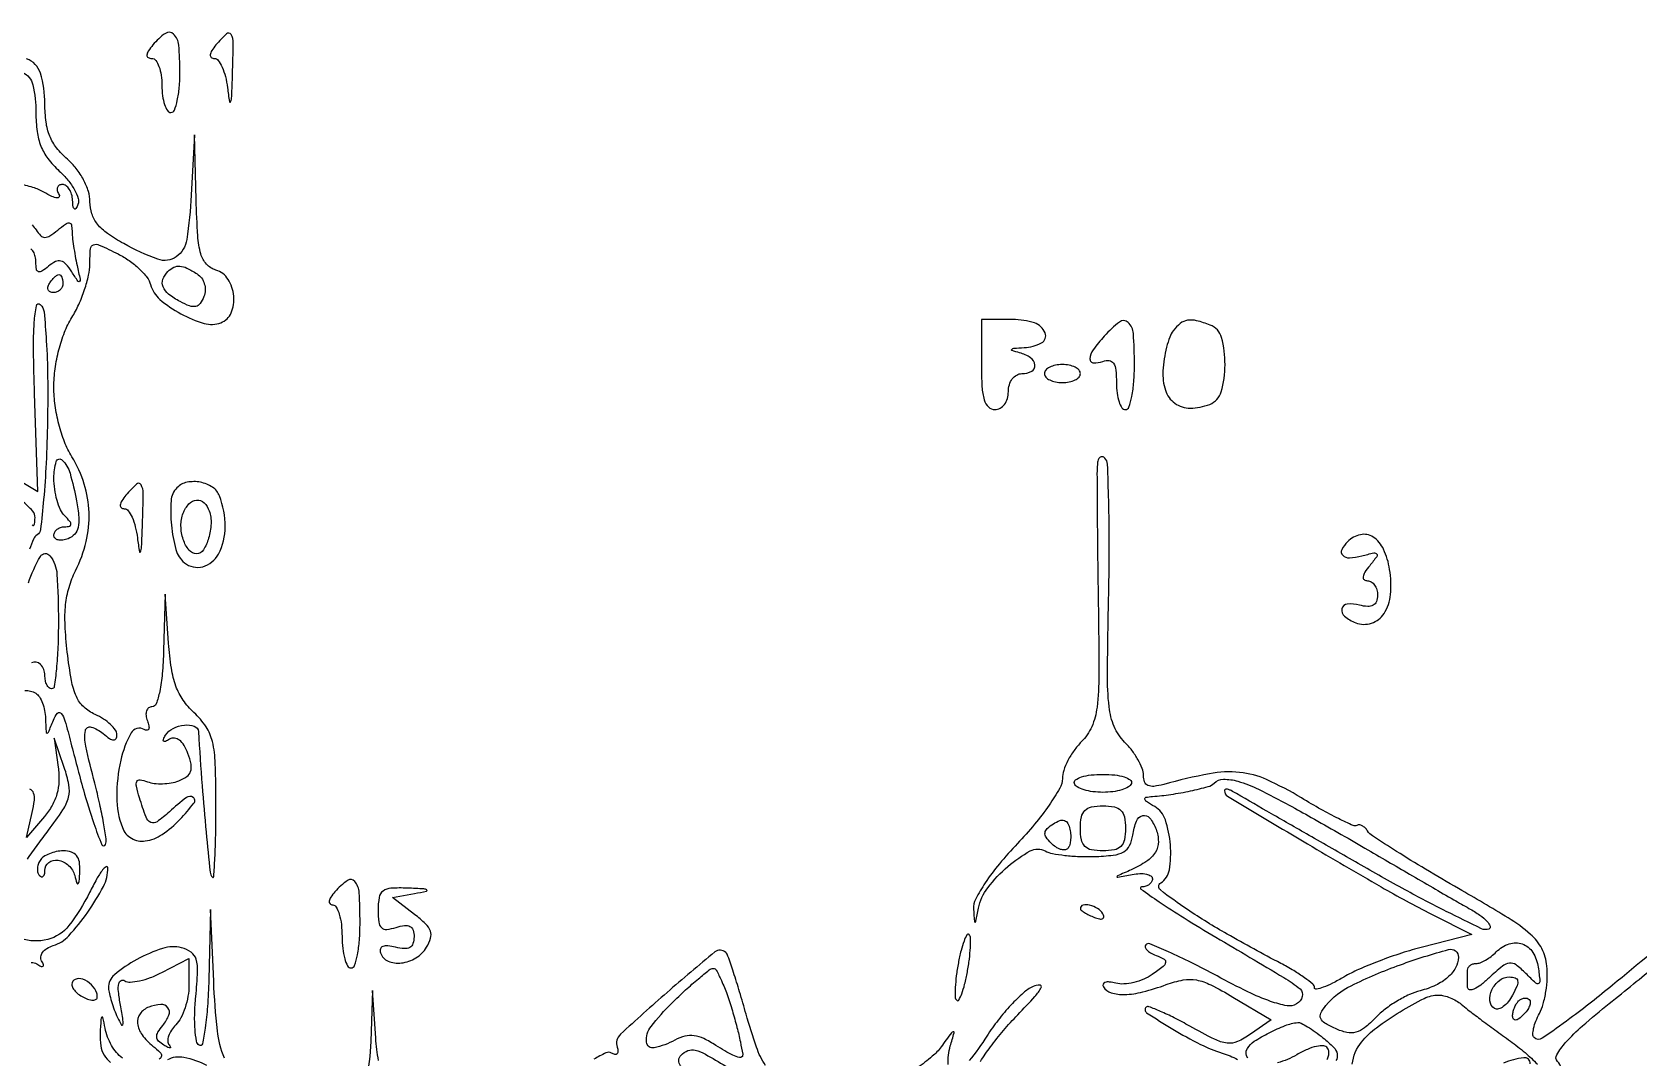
# Model space of a CAD drawing. Extents: x 21 to 741, y 101 to 447.
# Drawn here: x 311.6 to 490, y 288 to 401.9 of the extents above; entities that cross this region are included whole.
import ezdxf

# ---------------------------------------------------------------- set-up
doc = ezdxf.new("R2010")
doc.units = 0

msp = doc.modelspace()

# ---------------------------------------------------------------- linework, layer by layer
for points in [[(325, 400.5, 0.024942), (324.48229, 399.808783, 0.128583), (324.325424, 399.361364, 0.300026), (324.467821, 399.101643, 0.122183), (324.877555, 399, -0.237042), (325.307871, 398.783849, -0.070564), (325.670282, 398.11875, -0.053973), (325.918088, 397.148997, -0.0356), (326, 396, 0.031626), (326.072766, 394.850749, 0.048861), (326.29375, 393.88125, 0.06271), (326.615738, 393.209557, 0.254951), (327, 393, 0.31052), (327.388512, 393.267028, 0.036969), (327.70625, 394.321875, 0.033738), (327.927717, 395.775243, 0.020945), (328, 397.5, 0.021992), (327.868611, 400.485709, 0.176149), (327.2957, 401.713218, 0.367839), (326.378126, 401.787189, 0.063475)], [(332, 400.5, 0.03059), (331.534814, 399.864077, 0.112259), (331.366337, 399.397938, 0.259327), (331.479424, 399.11825, 0.171422), (331.814197, 399, -0.23758), (332.249396, 398.78084, -0.053787), (332.680652, 398.045313, -0.044577), (333.044873, 396.994788, -0.030303), (333.276604, 395.75, 0.007658), (333.49197, 394.208172, 0.771397), (333.628407, 394.194126, 0.079275), (333.744871, 394.765572, 0.002289), (333.839963, 397.25, 0.005474), (333.918986, 400.725869, 0.132501), (333.679496, 401.657241, 0.484282), (333.169345, 401.73625, 0.032446)], [(315, 374, -0.105053), (314.918938, 373.618444, -0.099167), (314.688914, 373.29375, -0.09642), (314.345238, 373.076123, -0.093332), (313.940983, 373, -0.108972), (313.586039, 373.078288, -0.182303), (313.3746, 373.29375, -0.161196), (313.343488, 373.6179, -0.082592), (313.5, 374, -0.029505), (313.768994, 374.382774, -0.035638), (314.066025, 374.70625, -0.038439), (314.34829, 374.934461, -0.151918), (314.559017, 375, -0.210953), (314.727648, 374.92554, -0.081139), (314.870461, 374.70625, -0.061769), (314.967655, 374.382849, -0.042167)], [(329.895717, 375.085612, -0.095376), (330.390617, 374.62025, -0.083232), (330.706541, 373.982425, -0.081209), (330.802046, 373.261733, -0.084222), (330.660554, 372.557801, -0.063364), (330.245823, 371.785783, -0.187298), (329.751388, 371.461162, -0.143684), (329.073486, 371.511933, -0.032818), (328.014837, 371.99206, -0.043665), (326.743868, 372.822347, -0.131078), (326.126444, 373.644415, -0.187459), (326.115711, 374.47671, -0.107328), (326.666667, 375.333333, -0.079055), (327.321333, 375.808274, -0.137456), (327.974911, 375.938472, -0.096066), (328.764092, 375.721665, -0.02621)], [(417, 365, 0.014068), (417.069243, 362.539511, 0.058865), (417.325, 361.083333, 0.122766), (417.79299, 360.295059, 0.200296), (418.5, 360, 0.130775), (419.075754, 360.153209, 0.10214), (419.5625, 360.583333, 0.08892), (419.888136, 361.230589, 0.072314), (420, 362, -0.072314), (420.111864, 362.769411, -0.08892), (420.4375, 363.416667, -0.10214), (420.924246, 363.846791, -0.130775), (421.5, 364, 0.12015), (422.591063, 364.266022, 0.309409), (422.955727, 364.945832, 0.219845), (422.468999, 365.756754, 0.085659), (421.25, 366.310674, -0.01159), (420.4117, 366.550633, -0.541772), (420.37122, 366.693656, -0.197309), (420.607705, 366.812001, -0.005718), (421.75, 366.883999, 0.108896), (423.674163, 367.413311, 0.384104), (424.079629, 368.517384, 0.223636), (422.885491, 369.628197, 0.077462), (420.5, 370), (417, 370)], [(430.654988, 368.171259, 0.028026), (429.422251, 366.645368, 0.14306), (429.06313, 365.627879, 0.416115), (429.454155, 365.194035, 0.104131), (430.5, 365.361626, -0.118031), (431.203458, 365.45462, -0.230808), (431.672153, 365.162588, -0.116597), (431.931524, 364.399799, -0.023909), (432, 362.968615, 0.031968), (432.072784, 361.831408, 0.049312), (432.29375, 360.872031, 0.063429), (432.615826, 360.208009, 0.253346), (433, 360, 0.322437), (433.389817, 360.280551, 0.031449), (433.70625, 361.46875, 0.03053), (433.927795, 363.083446, 0.01883), (434, 365, 0.016871), (433.88333, 368.456662, 0.188325), (433.307504, 369.680532, 0.369307), (432.34237, 369.72999, 0.044753)], [(438.299435, 368.75, 0.075203), (437.922447, 368.055704, 0.024229), (437.576634, 366.933274, 0.023547), (437.30784, 365.629579, 0.02434), (437.166495, 364.320719, 0.091857), (437.436516, 362.15954, 0.161268), (438.483265, 360.715664, 0.159587), (440.194259, 360.17281, 0.089521), (442.359123, 360.584314, 0.236798), (443.635083, 361.983526, 0.067005), (444.060394, 364.990314, 0.067137), (443.675448, 367.996357, 0.240204), (442.418213, 369.393011, 0.028328), (440.903642, 369.877779, 0.102353), (439.897377, 369.927256, 0.131763), (439.096756, 369.572708, 0.06116)], [(424, 364, 0.191087), (424.151477, 363.618118, 0.088204), (424.5875, 363.29375, 0.068025), (425.234582, 363.073693, 0.048028), (426, 363, 0.048028), (426.765418, 363.073693, 0.068025), (427.4125, 363.29375, 0.088204), (427.848523, 363.618118, 0.191087), (428, 364, 0.191087), (427.848523, 364.381882, 0.088204), (427.4125, 364.70625, 0.068025), (426.765418, 364.926307, 0.048028), (426, 365, 0.048028), (425.234582, 364.926307, 0.068025), (424.5875, 364.70625, 0.088204), (424.151477, 364.381882, 0.191087)], [(316.507278, 349.889642, -0.020713), (316.765595, 348.058845, -0.078652), (316.698567, 346.909111, -0.13273), (316.312172, 346.165336, -0.11585), (315.585094, 345.671027, -0.05262), (314.977977, 345.508698, -0.095202), (314.465621, 345.525976, -0.143979), (314.129725, 345.713658, -0.196281), (314, 346.031385, -0.123107), (314.092356, 346.400802, -0.100771), (314.3525, 346.715469, -0.090944), (314.741615, 346.92689, -0.079246), (315.2, 347, 0.051663), (315.742599, 347.056215, 0.354955), (315.9, 347.25, 0.180052), (315.777696, 347.578624, 0.018208), (315.2, 348.2, -0.091346), (314.738692, 348.869666, -0.035697), (314.3525, 349.92875, -0.033851), (314.088531, 351.163442, -0.035752), (314, 352.4, -0.071092), (314.262324, 354.235633, -0.570213), (314.924045, 354.404913, -0.126915), (315.793358, 352.929039, -0.024563)], [(322, 350.5, 0.03059), (321.534814, 349.864077, 0.112259), (321.366337, 349.397938, 0.259327), (321.479424, 349.11825, 0.171422), (321.814197, 349, -0.23758), (322.249396, 348.78084, -0.053787), (322.680652, 348.045313, -0.044577), (323.044873, 346.994788, -0.030303), (323.276604, 345.75, 0.007658), (323.49197, 344.208172, 0.771397), (323.628407, 344.194126, 0.079275), (323.744871, 344.765572, 0.002289), (323.839963, 347.25, 0.005474), (323.918986, 350.725869, 0.132501), (323.679496, 351.657241, 0.484282), (323.169345, 351.73625, 0.032446)], [(327.666667, 351.333333, 0.181155), (327.007671, 349.884884, 0.04208), (327.049996, 347.164572, 0.04269), (327.556369, 344.458678, 0.153117), (328.5, 343, 0.245481), (330.539255, 342.562615, 0.20723), (332.27625, 343.963917, 0.121671), (333.025876, 347.012207, 0.091602), (332.393011, 350.418213, 0.156393), (331.616551, 351.384939, 0.098464), (330.264024, 351.937032, 0.097276), (328.788314, 351.933067, 0.148265)], [(331.25391, 348.75, -0.091978), (331.454516, 347.33796, -0.061246), (331.185874, 345.721194, -0.067323), (330.600961, 344.416451, -0.259318), (329.851984, 344, -0.227574), (329.003596, 344.407233, -0.089216), (328.367746, 345.57731, -0.076515), (328.111748, 347.095135, -0.095479), (328.361626, 348.5, -0.094682), (329.001833, 349.532102, -0.187286), (329.85399, 349.950599, -0.215838), (330.675611, 349.66095, -0.121125)], [(457.666667, 345.333333, 0.080316), (457.027252, 344.447289, 0.324641), (457.129175, 343.827511, 0.213834), (457.873405, 343.548512, 0.047422), (459.25, 343.767034, -0.009567), (460.585153, 344.083974, -0.284446), (460.898838, 343.972899, -0.341289), (460.904459, 343.668004, -0.011889), (460.127555, 342.673415, 0.02658), (459.589421, 341.941146, 0.108501), (459.393809, 341.428399, 0.267792), (459.512172, 341.127707, 0.169723), (459.877555, 341, -0.142599), (460.305589, 340.875392, -0.099658), (460.670282, 340.525115, -0.084353), (460.915978, 340.001308, -0.067674), (461, 339.383369, -0.088371), (460.876533, 338.69025, -0.181411), (460.521595, 338.278546, -0.142059), (459.910009, 338.142964, -0.047964), (459, 338.289749, 0.086458), (457.642963, 338.403039, 0.328363), (457.042891, 337.872752, 0.283311), (457.33422, 337.048226, 0.078309), (458.577541, 336.331871, 0.170889), (460.337284, 336.282763, 0.175308), (461.717406, 337.3488, 0.119119), (462.441467, 339.470376, 0.063245), (462.344984, 342.26154, 0.066515), (461.670191, 344.492582, 0.141751), (460.508405, 345.849256, 0.201173), (459.094999, 346.112234, 0.144061)], [(326.184982, 333.25, -0.014008), (326.036735, 330.67926, -0.029565), (325.748733, 328.703263, -0.034163), (325.366851, 327.33484, -0.317671), (324.893011, 327, 0.164546), (324.520959, 326.874153, 0.151163), (324.286139, 326.544118, 0.10915), (324.235294, 326.041968, 0.062551), (324.381557, 325.448062, -0.037858), (324.549199, 324.88777, -0.139428), (324.526506, 324.522365, -0.316563), (324.341742, 324.390867, -0.140654), (324.038719, 324.47607, 0.428101), (322.573116, 324.093376, 0.071818), (321.421295, 321.060943, 0.055349), (320.974603, 316.980124, 0.091466), (321.606989, 313.581787, 0.170388), (322.611457, 312.398739, 0.169591), (324.137128, 312.100044, 0.112691), (326.032006, 312.828657, 0.05633), (328, 314.5, 0.020622), (329.558789, 316.302752, 0.429623), (329.469288, 316.938562, 0.331054), (328.712792, 316.923425, 0.019043), (326.82261, 315.339464, -0.02603), (325.459786, 314.229454, -0.274579), (324.77354, 314.163705, -0.196622), (324.237258, 314.748591, -0.013748), (323.508828, 316.901272, -0.017429), (323.164779, 318.174378, -0.17305), (323.226544, 318.715644, -0.329416), (323.580167, 318.898859, -0.052045), (324.383487, 318.683084, 0.062718), (325.137753, 318.497594, 0.036054), (326.074295, 318.456558, 0.035447), (327.036417, 318.552269, 0.048993), (327.872561, 318.781812, 0.06105), (328.762949, 319.254199, 0.161298), (329.189141, 319.825158, 0.133721), (329.232912, 320.612771, 0.036874), (328.882134, 321.814245, 0.045003), (328.450358, 322.713315, 0.091902), (327.935506, 323.299202, 0.136937), (327.388497, 323.526855, 0.170568), (326.85395, 323.409736, -0.028271), (326.389291, 323.15767, -0.312204), (326.19142, 323.190559, -0.319936), (326.155676, 323.385257, -0.028971), (326.404508, 323.845492, -0.139872), (327.231202, 324.599249, -0.087913), (328.494256, 324.97062, -0.111859), (329.594235, 324.846684, -0.301939), (330.047212, 324.25, 0.003179), (330.46473, 318.228343, 0.00502), (330.907504, 313.069794, 0.001552), (331.348129, 308.623027, 0.167797), (331.598501, 308.083333, 0.6507), (331.759653, 308.142122, 0.003955), (331.88206, 310.202047, 0.008272), (331.971347, 312.759358, 0.004589), (332, 315.881082, 0.007799), (331.924732, 320.706563, 0.049472), (331.606851, 323.136921, 0.08944), (330.895568, 324.785479, 0.059483), (329.558844, 326.357885, -0.054591), (328.355948, 327.745215, -0.063797), (327.554852, 329.292201, -0.050285), (327.048636, 331.275414, -0.020205), (326.743826, 334.060136), (326.369965, 339.5)], [(433.666667, 318.5, -0.188046), (433.346523, 318.11486, -0.049958), (432.598958, 317.79375, -0.043451), (431.609135, 317.573412, -0.033058), (430.5, 317.5, -0.033058), (429.390865, 317.573412, -0.043451), (428.401042, 317.79375, -0.049958), (427.653477, 318.11486, -0.188046), (427.333333, 318.5, -0.33474), (427.462042, 318.882892, -0.073785), (428.126042, 319.20625, -0.04933), (429.181657, 319.428266, -0.027186), (430.5, 319.5, -0.027186), (431.818343, 319.428266, -0.04933), (432.873958, 319.20625, -0.073785), (433.537958, 318.882892, -0.33474)], [(451.188407, 316.081358, -0.002541), (453.629203, 314.723979, -0.001403), (456.599218, 313.041481, -0.001398), (459.600755, 311.318847, -0.002246), (462.149358, 309.831358, 0.001027), (464.557848, 308.417758, 0.000855), (467.123468, 306.924887, 0.000863), (469.476735, 305.56638, 0.002348), (471.149358, 304.615065, -0.02253), (472.357061, 303.862117, -0.050315), (473.181713, 303.163163, -0.105979), (473.510716, 302.633699, -0.41368), (473.362858, 302.319351, -0.201635), (472.545959, 302.361281, -0.003807), (468.634412, 304.283843, -0.008636), (464.066643, 306.671846, -0.005594), (458.862858, 309.583821, 0.000007), (453.687128, 312.55652, 0.00001), (449.205027, 315.130625, 0.000003), (445.320292, 317.361516, 0.000305), (444.75, 317.688552, 0.042656), (444.462282, 317.822181, 0.089734), (444.220312, 317.863854, 0.161357), (444.063755, 317.810511, 0.234789), (444, 317.682224, 0.263597), (444.337321, 317.086841, 0.00062), (453.230723, 311.772554, 0.004165), (461.405443, 306.993289, 0.013197), (466.984425, 303.986453), (471.46885, 301.720163), (466.000119, 300.320613, 0.015913), (463.667128, 299.643777, 0.012423), (461.17853, 298.766182, 0.012608), (458.900095, 297.832046, 0.029694), (457.265694, 296.994257, -0.015832), (456.01245, 296.307353, -0.030219), (454.959298, 295.850493, -0.038586), (454.202702, 295.639674, -0.472434), (454, 295.806321, 0.222711), (453.819576, 296.191295, 0.017375), (452.898438, 296.905476, 0.021079), (451.686727, 297.703889, 0.014432), (450.25, 298.51056, -0.008448), (444.293164, 301.76198, -0.018561), (439.878647, 304.490759, -0.017484), (436.877564, 306.659333, -0.52294), (436.919982, 307.450546, 0.217591), (437.878881, 308.886665, 0.059861), (437.992057, 311.670214, 0.059385), (437.434747, 314.454209, 0.183825), (436.25, 315.919901, -0.011708), (435.347965, 316.473972, -0.196911), (435.15202, 316.755702, -0.423231), (435.280224, 316.95058, -0.029626), (436, 317.043901, 0.0198), (438.050953, 317.268954, 0.015887), (440.235657, 317.667989, 0.011484), (442.181256, 318.134624, 0.132527), (442.855945, 318.522611, -0.196569), (443.892813, 318.957585, -0.073639), (445.48452, 318.736536, -0.042293), (447.786618, 317.844856, -0.012094)], [(433, 313.5, -0.045527), (432.884257, 312.231486, -0.152009), (432.5, 311.5, -0.152009), (431.768514, 311.115743, -0.045527), (430.5, 311, -0.045527), (429.231486, 311.115743, -0.152009), (428.5, 311.5, -0.152009), (428.115743, 312.231486, -0.045527), (428, 313.5, -0.045527), (428.115743, 314.768514, -0.152009), (428.5, 315.5, -0.152009), (429.231486, 315.884257, -0.045527), (430.5, 316, -0.045527), (431.768514, 315.884257, -0.152009), (432.5, 315.5, -0.152009), (432.884257, 314.768514, -0.045527)], [(426.571731, 311.238397, -0.192999), (426.247991, 311.099959, -0.08757), (425.784568, 311.170907, -0.067411), (425.255086, 311.434048, -0.047424), (424.741693, 311.858307, -0.046427), (424.193856, 312.518563, -0.1827), (424.071141, 313.023495, -0.17962), (424.312493, 313.488844, -0.044633), (425.008359, 314.015309, -0.051825), (425.718321, 314.362579, -0.171135), (426.231461, 314.36893, -0.192281), (426.597412, 314.056582, -0.067514), (426.838397, 313.395399, -0.041408), (426.923123, 312.756875, -0.043065), (426.899653, 312.121605, -0.046995), (426.780287, 311.58, -0.119198)], [(312.458881, 309.933469, 0.062174), (312.251666, 309.480911, 0.067553), (312.169645, 309.003941, 0.076232), (312.219839, 308.576059, 0.129836), (312.399864, 308.266802, 0.132256), (312.627352, 308.135822, 0.259615), (312.82371, 308.185665, 0.153621), (312.958272, 308.426605, 0.051163), (313, 308.833333, -0.237072), (313.445404, 309.719922, -0.206384), (314.465431, 309.961602, -0.144704), (315.636134, 309.37892, -0.142439), (316.310674, 308.25, 0.01159), (316.550633, 307.4117, 0.541772), (316.693656, 307.37122, 0.197309), (316.812001, 307.607705, 0.005718), (316.883999, 308.75, 0.052813), (316.827934, 309.7869, 0.131228), (316.520164, 310.475139, 0.148583), (315.940118, 310.867148, 0.074966), (315.059017, 311, 0.049826), (314.267664, 310.920944, 0.047565), (313.494572, 310.686706, 0.05125), (312.851509, 310.342328, 0.106183)], [(345.210573, 306.461963, 0.034298), (344.761049, 305.875772, 0.104444), (344.57706, 305.411757, 0.239028), (344.665747, 305.124939, 0.203142), (344.960573, 305, -0.272138), (345.361074, 304.764583, -0.05488), (345.694668, 303.971875, -0.044096), (345.924545, 302.841039, -0.028111), (346, 301.5, 0.027026), (346.072542, 300.158889, 0.042582), (346.29375, 299.028125, 0.052312), (346.614308, 298.232098, 0.277684), (347, 298, 0.322437), (347.389817, 298.280551, 0.031449), (347.70625, 299.46875, 0.03053), (347.927795, 301.083446, 0.01883), (348, 303, 0.014239), (347.904173, 306.36417, 0.15658), (347.42522, 307.607897, 0.397964), (346.601453, 307.719843, 0.056458)], [(350, 304.432612, 0.029068), (350.077822, 303.095132, 0.173277), (350.382939, 302.478341, 0.222505), (350.958713, 302.280875, 0.050002), (352, 302.5, -0.042522), (352.948741, 302.714488, -0.15638), (353.547326, 302.609947, -0.199701), (353.886849, 302.201434, -0.074943), (354, 301.450756, -0.080787), (353.879203, 300.708013, -0.187152), (353.524474, 300.280373, -0.147157), (352.902786, 300.143905, -0.044942), (351.942895, 300.304682, 0.035199), (351.085203, 300.465554, 0.120125), (350.52565, 300.395777, 0.234679), (350.268163, 300.117501, 0.153015), (350.276229, 299.671314, 0.215346), (351.116166, 298.762377, 0.131087), (352.589981, 298.554791, 0.1074), (354.211366, 299.118756, 0.117513), (355.391014, 300.291992, 0.067241), (355.838149, 301.293551, 0.160626), (355.811668, 302.097602, 0.115787), (355.284806, 302.898266, 0.027025), (354.051041, 303.946368), (351.602081, 305.808753), (354.051041, 306.268195, 0.005646), (355.381649, 306.533414, 0.645985), (355.410661, 306.665846, 0.147999), (355.101313, 306.777193, 0.00244), (353.25, 306.863818, 0.02362), (351.420961, 306.854026, 0.148496), (350.553209, 306.539804, 0.190757), (350.123236, 305.840935, 0.043669)], [(428, 304.606989, 0.2252), (428.088769, 304.419896, 0.029412), (428.455882, 304.154486, 0.029555), (428.957462, 303.875192, 0.020646), (429.551938, 303.618443, 0.036408), (430.131719, 303.443138, 0.155351), (430.487528, 303.474315, 0.32948), (430.606889, 303.674071, 0.1144), (430.492921, 304.011454, 0.115814), (429.901891, 304.603931, 0.080554), (429.026239, 304.969265, 0.115534), (428.291154, 304.972535, 0.349578)], [(414.444444, 298.555556, 0.014639), (414.218637, 297.12142, 0.020615), (414.107876, 295.831707, 0.017419), (414.097811, 294.78457, 0.192366), (414.259923, 294.406743, 0.497834), (414.496132, 294.439652, 0.037201), (414.814126, 295.125457, 0.028779), (415.146239, 296.190541, 0.01482), (415.444444, 297.555556, 0.014639), (415.670252, 298.989691, 0.020615), (415.781013, 300.279404, 0.017419), (415.791078, 301.326541, 0.192366), (415.628966, 301.704368, 0.497834), (415.392757, 301.671459, 0.037201), (415.074763, 300.985654, 0.028779), (414.74265, 299.92057, 0.01482)], [(469.984687, 299.187851, -0.122655), (469.666953, 298.023269, -0.085477), (468.805483, 296.960093, -0.070558), (467.462948, 296.083581, -0.047939), (465.740802, 295.471081, 0.047187), (464.532622, 295.043421, 0.02678), (463.161233, 294.315356, 0.02653), (461.846406, 293.426117, 0.039225), (460.805777, 292.502103, -0.029931), (459.558134, 291.352143, -0.104533), (458.59068, 290.852742, -0.12406), (457.599383, 290.831569, -0.050549), (456.312774, 291.26726, -0.027136), (455.133962, 291.883639, -0.162098), (454.686348, 292.400889, -0.220164), (454.710737, 292.988783, -0.053786), (455.257816, 293.819547, -0.107214), (458.067062, 296.033189, -0.026057), (463.534309, 298.35539, -0.021964), (468.892006, 300.045857, -0.500056)], [(478.840811, 298.077544, -0.007662), (479.033396, 296.552557, -0.314737), (478.882015, 296.275156, -0.313799), (478.568955, 296.321422, -0.007634), (477.464104, 297.393039, 0.034204), (476.376089, 298.341572, 0.195734), (475.651132, 298.536021, 0.142683), (474.863884, 298.195746, 0.01569), (473.373293, 296.880965, -0.02487), (472.461025, 296.105593, -0.059153), (471.697155, 295.65127, -0.139835), (471.211789, 295.582611, -0.374535), (471, 295.825686), (471, 296.875358), (471, 297.75, -0.125848), (471.073151, 298.036029, -0.100776), (471.279063, 298.279688, -0.090042), (471.587076, 298.443461, -0.077427), (471.95, 298.5, 0.095955), (472.403319, 298.587805, 0.034591), (472.996699, 298.875761, 0.032776), (473.619594, 299.289664, 0.033357), (474.179187, 299.779187, -0.113715), (475.61639, 300.67812, -0.172296), (477.076559, 300.665327, -0.166473), (478.236881, 299.727165, -0.105389)], [(316, 296.190322, 0.13514), (316.115141, 295.772094, 0.062067), (316.465171, 295.322276, 0.054888), (316.977839, 294.911187, 0.049992), (317.58356, 294.606309, 0.045328), (318.219753, 294.426249, 0.161356), (318.633872, 294.482386, 0.257062), (318.818151, 294.74444, 0.108271), (318.77106, 295.18682, 0.120025), (318.180521, 296.127369, 0.106345), (317.198675, 296.742032, 0.180578), (316.373328, 296.733894, 0.310331)], [(389.346282, 293.25, -0.008311), (389.860437, 291.401699, -0.012719), (390.238395, 289.782084, -0.007215), (390.49763, 288.429725, -0.230326), (390.407751, 288.114542, -0.301022), (390.145814, 288.046133, -0.021992), (389.417323, 288.331461, -0.02489), (388.520026, 288.783931, -0.015806), (387.521018, 289.394272, 0.032323), (386.173213, 290.157792, 0.080691), (385.09181, 290.480215, 0.095752), (384.079917, 290.4172, 0.059641), (382.969143, 289.983486, -0.068962), (380.673555, 289.135916, -0.453329), (379.804121, 289.776855, -0.188846), (380.317476, 291.503494, -0.032897), (382.62221, 294.088937, -0.008036), (384.160183, 295.553328, -0.011539), (385.572323, 296.796241, -0.007497), (386.78233, 297.782106, -0.151295), (387.21974, 297.950941, -0.295438), (387.566348, 297.758664, -0.016243), (388.141305, 296.590277, -0.020903), (388.755058, 295.067007, -0.013321)], [(475.98501, 294.971992, -0.044431), (475.503021, 294.236641, -0.066746), (474.952295, 293.704221, -0.089968), (474.421905, 293.44424, -0.210497), (473.993501, 293.504017, -0.237358), (473.477111, 294.344136, -0.132188), (473.694702, 295.554931, -0.115156), (474.53278, 296.612847, -0.169477), (475.642173, 297, -0.080441), (476.290245, 296.895058, -0.277365), (476.555999, 296.584993, -0.144184), (476.488274, 296.018207, -0.021522)], [(477.183333, 292.783333, -0.034019), (476.693024, 292.355562, -0.131573), (476.322581, 292.204271, -0.290264), (476.093678, 292.31173, -0.142677), (476, 292.633333, -0.054831), (476.048893, 293.07784, -0.038674), (476.195833, 293.558958, -0.039129), (476.411277, 294.002755, -0.063896), (476.666667, 294.333333, -0.075941), (476.96028, 294.549128, -0.089268), (477.289271, 294.652396, -0.100736), (477.601612, 294.629018, -0.128169), (477.85, 294.483333, -0.212536), (477.959631, 294.197768, -0.080535), (477.867292, 293.770833, -0.061283), (477.5985, 293.274266, -0.041736)], [(388.606742, 287.09808, -0.062769), (390.85805, 285.303611, -0.096293), (392.221641, 283.224467, -0.2054), (392.196336, 281.708007, -0.295406), (391.102547, 281, -0.169121), (389.226931, 281.653091, -0.026489), (386.246321, 284.283725, -0.023233), (383.599686, 287.134599, -0.389936), (383.649083, 288.315749, -0.104757), (384.418156, 288.815944, -0.153371), (385.218086, 288.866828, -0.067947), (386.354021, 288.417684, -0.008842)]]:
    msp.add_lwpolyline(points, format="xyb", close=True)
for points in [[(310.788124, 328.802172, -0.155851), (312, 328.5, -0.117863), (312.389048, 328.108752, -0.046007), (312.726896, 327.419912, -0.042266), (312.969456, 326.574972, -0.040774), (313.070285, 325.690983, 0.002998), (313.126074, 324.22601, 0.340112), (313.243142, 324.086948, 0.362733), (313.398941, 324.16817, 0.003158), (313.943244, 325.5, -0.077355), (314.407217, 326.280986, -0.479929), (314.809998, 326.275109, -0.096252), (315.229243, 325.448476, -0.007193), (315.888644, 323, 0.00555), (317.278951, 317.769139, 0.014304), (318.432254, 314.034068, 0.018414), (319.329108, 311.686465, 0.6908), (319.734226, 311.702677, 0.11569), (319.793565, 312.350139, 0.008709), (319.516854, 314.105184, 0.011659), (319.097105, 316.207019, 0.008594), (318.538395, 318.513901, -0.009162), (317.542795, 322.645155, -0.097002), (317.500086, 324.369602, -0.459065), (318.145076, 324.757481, -0.093627), (319.475834, 324.020056, 0.023619), (320.190278, 323.481994, 0.130484), (320.640429, 323.323385, 0.306953), (320.900013, 323.470769, 0.115196), (321, 323.898994, 0.157349), (320.833546, 324.414828, 0.049505), (320.2903, 325.030223, 0.043878), (319.508616, 325.638091, 0.036449), (318.583999, 326.143681, -0.080125), (317.313919, 326.989359, -0.101354), (316.494421, 328.133782, -0.061904), (315.94688, 329.930729, -0.014144), (315.49052, 333.081677, -0.016813), (315.245452, 336.066462, -0.037362), (315.305612, 338.345606, -0.046134), (315.681602, 340.266621, -0.044343), (316.406521, 342.113072, 0.056935), (317.58055, 345.339424, 0.067009), (317.909561, 348.572111, 0.067953), (317.372081, 351.739529, 0.061009), (315.996262, 354.77417, -0.04315), (315.181144, 356.414118, -0.030553), (314.545981, 358.370385, -0.029737), (314.136881, 360.459235, -0.033499), (314, 362.5, -0.033499), (314.136881, 364.540765, -0.029737), (314.545981, 366.629615, -0.030553), (315.181144, 368.585882, -0.04315), (315.996262, 370.22583, 0.031099), (316.760807, 371.675419, 0.024698), (317.40722, 373.323511, 0.025318), (317.854555, 374.916469, 0.055493), (317.996262, 376.173355, -0.018642), (318.062026, 377.872821, -0.296727), (318.396268, 378.309896, -0.194838), (319.044929, 378.281454, -0.008517), (321.129692, 377.285415, -0.036978), (322.362895, 376.551779, -0.036381), (323.481745, 375.640856, -0.038742), (324.338928, 374.696989, -0.101365), (324.741795, 373.879377, 0.153314), (325.766734, 372.244707, 0.052787), (328.095178, 370.648226, 0.052772), (330.688596, 369.581873, 0.164219), (332.55128, 369.658052, 0.202443), (333.690853, 370.754016, 0.125529), (333.983051, 372.615929, 0.119043), (333.347589, 374.464778, 0.175632), (332, 375.5, -0.129153), (330.945263, 376.167479, -0.119529), (330.317138, 377.285776, -0.053492), (329.980375, 379.284079, -0.008203), (329.80414, 383.317388), (329.608279, 390.5), (329.259927, 383.81481, -0.025398), (328.750969, 378.883544, -0.201373), (327.575398, 376.9707, -0.248508), (325.55993, 376.696624, -0.038192), (321.757702, 378.432757, -0.02703), (319.952262, 379.561486, -0.069607), (318.831029, 380.609727, -0.091768), (318.221192, 381.733983, -0.077906), (318.007702, 383.069665, 0.074512), (317.828472, 384.241697, 0.04649), (317.294885, 385.52731, 0.044247), (316.490676, 386.768944, 0.048012), (315.5, 387.813051, -0.047214), (314.305452, 389.068016, -0.070116), (313.544209, 390.378105, -0.064017), (313.132312, 391.935761, -0.032676), (313, 393.958203, 0.072996), (312.499474, 397.368362, 0.243926), (310.973824, 398.94181, 0.140528)], [(310.530229, 397.443438, -0.237812), (311.66085, 396.063238, -0.054898), (312, 392.983636, 0.032144), (312.135288, 390.881417, 0.063188), (312.556805, 389.262672, 0.067887), (313.344339, 387.87603, 0.042853), (314.598129, 386.496638, -0.034342), (315.554445, 385.479789, -0.043632), (316.280548, 384.415857, -0.049789), (316.699868, 383.45676, -0.175293), (316.677076, 382.794387, -0.037723), (316.447738, 382.327828, -0.44942), (316.272634, 382.293465, -0.203949), (316.136517, 382.532611, -0.017499), (316.078947, 383.25, 0.058206), (315.970006, 383.919269, 0.074869), (315.712105, 384.485937, 0.091453), (315.351184, 384.866464, 0.158671), (314.940983, 385, 0.12414), (314.592625, 384.912156, 0.188338), (314.392712, 384.676943, 0.149447), (314.380092, 384.320952, 0.073208), (314.56166, 383.900232, -0.249335), (314.579796, 383.621048, -0.335206), (314.365387, 383.503891, -0.073603), (313.765656, 383.685292, -0.019233), (312.870677, 384.150232, 0.053478), (311.679886, 384.668821, 0.023777), (310.021386, 385.103506, 0.023209)], [(311.57776, 380.508556, -0.064027), (312.031271, 379.949402, 0.057939), (312.524545, 379.325915, 0.197623), (312.992641, 379.130482, 0.147144), (313.55724, 379.297061, 0.028416), (314.423785, 379.936747, -0.01547), (315.288582, 380.610401, -0.169412), (315.703738, 380.736649, -0.342436), (315.93998, 380.537559, -0.050228), (316.013655, 379.872445, 0.0254), (316.05598, 379.176451, 0.008579), (316.186373, 378.168781, 0.008508), (316.368921, 377.057793, 0.009661), (316.582457, 376, -0.003401), (316.907456, 374.48791, -0.232232), (316.844101, 374.241297, -0.496401), (316.677107, 374.251089, -0.005933), (315.988081, 375.305451, 0.038876), (315.342556, 376.164043, 0.153386), (314.783517, 376.502199, 0.178438), (314.184197, 376.43385, 0.056563), (313.419278, 375.933007, -0.025291), (312.677723, 375.378402, -0.227592), (312.287194, 375.321766, -0.28745), (312.058282, 375.589469, -0.036926), (312, 376.377555, 0.053907), (311.932886, 376.998248, 0.073643), (311.733751, 377.523407, 0.093351), (311.439476, 377.875902, 0.173977)], [(307.111996, 353.933965), (312.223992, 350.919823), (311.852454, 361.774717, -0.005611), (311.742207, 366.568625, -0.019012), (311.824325, 369.69645, -0.030224), (312.056101, 371.545517, -0.591337), (312.490457, 371.688311, -0.182994), (312.907097, 370.843945, -0.008769), (313.159313, 367.652309, -0.012659), (313.304651, 363.617495, -0.007082), (313.28758, 358.705748, -0.007259), (313.137765, 354.048501, -0.011201), (312.859731, 350.029899, -0.005736), (312.514252, 346.685988, -0.229612), (312.129363, 346.079951, 0.151423), (311.728362, 345.619651, 0.024225), (311.294335, 344.492797, 0.024927)], [(495.540156, 303.084569, -0.002165), (487.08908, 296.081568, -0.011518), (482.366168, 292.381113, -0.012048), (479.279701, 290.189393, -0.359028), (478.391762, 290.274905, -0.207818), (478.252515, 290.628043, -0.045287), (478.335788, 291.292259, -0.039999), (478.582525, 292.103707, -0.029072), (478.978892, 292.960559, 0.055705), (479.394669, 294.001223, 0.028041), (479.693639, 295.385287, 0.027447), (479.845002, 296.867119, 0.036426), (479.809912, 298.221286, 0.095333), (479.238663, 300.143861, 0.093479), (477.992163, 301.732418, 0.043327), (475.499408, 303.559307, 0.00608), (470, 306.808845, -0.004421), (466.315589, 308.969457, -0.006447), (463.110908, 310.943586, -0.003431), (460.441903, 312.661373, -0.105566), (459.888197, 313.219174, 0.056562), (459.611543, 313.558249, 0.073701), (459.287404, 313.792748, 0.090788), (458.967913, 313.890904, 0.16281), (458.702072, 313.83541, -0.24446), (458.285903, 313.814974, -0.007267), (456.659866, 314.590405, -0.012949), (454.733203, 315.606748, -0.008388), (452.556373, 316.876609, 0.030425), (448.679249, 318.915008, 0.081441), (445.673551, 319.716782, 0.071717), (442.349639, 319.567006, 0.019876), (437.25, 318.383903, -0.035157), (436.169954, 318.167859, -0.137142), (435.502506, 318.265624, -0.201851), (435.129768, 318.662201, -0.089254), (435, 319.383369, 0.093252), (434.855932, 320.14912, 0.035255), (434.387792, 321.137322, 0.033413), (433.713432, 322.167309, 0.034741), (432.915888, 323.084112, -0.0964), (431.759382, 324.799517, -0.073499), (431.188388, 326.996697, -0.029242), (431.005091, 330.730566, -0.003035), (431.141301, 339.525365, 0.004821), (431.207492, 345.08054, 0.00746), (431.146813, 349.878187, 0.00302), (431.009636, 353.958467, 0.188628), (430.725413, 354.60792, 0.140751), (430.440709, 354.765581, 0.232239), (430.178494, 354.704097, 0.145805), (429.978913, 354.408913, 0.05556), (429.882227, 353.916667, 0.021625), (429.842156, 352.907875, 0.000722), (429.862113, 348.90555, 0.00137), (429.90544, 344.180788, 0.000953), (429.979137, 338.846909, -0.003341), (430.054102, 330.555934, -0.030335), (429.843413, 326.945581, -0.073735), (429.257175, 324.795145, -0.093281), (428.096909, 323.096909, 0.04156), (427.294454, 322.148685, 0.035977), (426.615967, 321.035387, 0.037624), (426.148748, 319.930909, 0.081425), (426, 319.023555, -0.131671), (425.713219, 317.953426, -0.020529), (424.53125, 316.087795, -0.021649), (422.914441, 313.956862, -0.017351), (421, 311.80491, 0.017217), (419.001551, 309.559738, 0.025877), (417.433669, 307.458958, 0.027642), (416.373284, 305.666218, 0.137305), (416.136182, 304.531355, 0.001545), (416.232269, 303.161501, 0.446299), (416.312916, 303.09915, 0.306817), (416.403427, 303.188119, 0.001265), (416.690403, 304.633013, -0.114883), (417.710239, 306.902702, -0.052571), (419.951138, 309.278889, -0.052956), (422.434823, 310.992077, -0.252715), (424.099747, 310.996993, 0.07561), (424.895035, 310.714615, 0.018811), (426.263676, 310.504084, 0.018799), (427.865937, 310.379793, 0.017883), (429.5, 310.373155, 0.020126), (431.652672, 310.528302, 0.098023), (432.812299, 310.896717, 0.155803), (433.465388, 311.585728, 0.077263), (433.819551, 312.75, -0.056736), (434.223636, 314.303785, -0.242692), (434.917053, 314.920401, -0.299154), (435.696795, 314.652711, -0.073213), (436.396256, 313.409758, -0.090071), (436.657728, 312.025955, -0.13955), (436.335288, 310.861873, -0.109068), (435.361834, 309.847472, -0.042298), (433.647673, 308.901714, 0.000739), (432.110076, 308.213028, 0.348467), (432.062884, 308.121846, 0.412628), (432.139739, 308.069819, 0.000799), (433.75, 308.378172, -0.037258), (434.612111, 308.478907, -0.062212), (435.339063, 308.418851, -0.090545), (435.828508, 308.219211, -0.256117), (436, 307.90638, -0.131304), (435.907638, 307.560732, -0.10062), (435.647897, 307.266249, -0.088214), (435.259352, 307.068165, -0.074008), (434.801351, 307, 0.72689), (434.725094, 306.764942, 0.008111), (436.730345, 305.359889, 0.010095), (439.509347, 303.559854, 0.005218), (443.051351, 301.416642, -0.001264), (450.594359, 296.933593, -0.038355), (452.389213, 295.664539, -0.300248), (452.64053, 294.838401, -0.184338), (451.999385, 293.99962, -0.185985), (450.95173, 293.802687, -0.039317), (449.121793, 294.290577, -0.028848), (446.600967, 295.346948, -0.010627), (443.171569, 297.113883, 0.008105), (440.301899, 298.610787, 0.012943), (437.798272, 299.785494, 0.006754), (435.694239, 300.673366, 0.301466), (435.250095, 300.583428, 0.274344), (435.184633, 300.326938, 0.122084), (435.367204, 300.014333, 0.071394), (435.79295, 299.686162, 0.036951), (436.40194, 299.399256, -0.035547), (437.294628, 298.981749, -0.325052), (437.464511, 298.614916, -0.180442), (437.188259, 298.166252, -0.012711), (435.982769, 297.275377, -0.05205), (435.033237, 296.747973, -0.042016), (433.924836, 296.381867, -0.043533), (432.831985, 296.218904, -0.079365), (431.936321, 296.306401, 0.034954), (431.228382, 296.439544, 0.099873), (430.731462, 296.398172, 0.244465), (430.52456, 296.200862, 0.224452), (430.557637, 295.906741, 0.183866), (431.430749, 295.23809, 0.081242), (432.894715, 295.050038, 0.054437), (434.924727, 295.342616, 0.023772), (437.52846, 296.146452, -0.039986), (439.418872, 296.663633, -0.093127), (440.881318, 296.665681, -0.071652), (442.471053, 296.125812, -0.016821), (444.937882, 294.76509), (449.176846, 292.237276), (446.89678, 290.640255, -0.04867), (445.437739, 289.816932, -0.138025), (444.291705, 289.652896, -0.083548), (442.897724, 290.082359, -0.011023), (440.156287, 291.536214, 0.00999), (438.417648, 292.462868, 0.015805), (436.888455, 293.179226, 0.009824), (435.617397, 293.697009, 0.296396), (435.295331, 293.628664, 0.475626), (435.356722, 293.031947, 0.009784), (438.253985, 291.21232, 0.01843), (441.323258, 289.518126, 0.043388), (443.75, 288.546633, -0.053298), (445.446404, 287.828278, -0.317973)], [(311.579592, 347.213912, 0.388847), (311.736661, 347.152448, 0.283086), (311.857827, 347.311718, 0.013905), (311.906645, 348, 0.197448), (311.637195, 348.74537, 0.030437), (310.487708, 349.867102, 0.03007)], [(311.167731, 340.75, -0.046406), (312.502861, 343.69961, -0.532903), (313.562504, 343.777904, -0.152027), (314.338095, 341.739428, -0.015456), (314.5, 336.503128, -0.009383), (314.446038, 333.627931, -0.015533), (314.279688, 331.20663, -0.009298), (314.048846, 329.263637, -0.373798), (313.75, 329.002312, -0.191413), (313.463601, 329.115102, -0.088508), (313.220312, 329.441304, -0.06817), (313.055266, 329.926103, -0.048039), (313, 330.5, 0.189836), (312.522508, 331.712318, 0.337682), (311.519594, 331.883507, 0.097843)], [(311.054472, 310.066668, -0.006828), (312.20873, 311.709174, -0.0072), (313.387563, 313.29042, 0.017172), (314.997898, 315.542832, 0.084909), (315.626975, 316.963213, 0.108856), (315.669114, 318.337236, 0.037207), (315.152492, 320.274746), (314.029856, 323.5), (314.477112, 320.314083, -0.043536), (314.559732, 318.740484, -0.059268), (314.343378, 317.337067, -0.060619), (313.809649, 316.047607, -0.048433), (312.946914, 314.814083), (310.96946, 312.5), (311.593138, 315.25, 0.025019), (311.833616, 316.626213, 0.117239), (311.745642, 317.419499, 0.206906), (311.346609, 317.846193, 0.10307)], [(311.487577, 298.61262, -0.141156), (312.091495, 298.443453, 0.02513), (312.577441, 298.175877, 0.253948), (312.800336, 298.185759, 0.374511), (312.855877, 298.357712, 0.037346), (312.639988, 298.773495, -0.174589), (312.542665, 299.234898, -0.12864), (312.744666, 299.721209, -0.094513), (313.233419, 300.161043, -0.059312), (313.935828, 300.479633, 0.130723), (315.653246, 301.573919, 0.032891), (317.751559, 304.18061, 0.033263), (319.496019, 307.054809, 0.120471), (319.999211, 309.118034, 0.570382), (319.801397, 309.234872, 0.10712), (319.400493, 308.885639, 0.032877), (318.746117, 307.875903, 0.012412), (317.962128, 306.386267, -0.04979), (315.657671, 302.703536, -0.166334), (313.310437, 301.15726, -0.147212), (310.318505, 301.275387, -0.036331)], [(332.936612, 287.988707, -0.07347), (332.155292, 291.033099, -0.015315), (331.746956, 296.547384), (331.402488, 304.5), (331.201244, 296.690983, -0.010469), (331.062982, 293.732622, -0.01915), (330.807641, 291.331285, -0.01644), (330.49044, 289.559042, -0.518828), (330.143917, 289.411055, -0.217479), (329.833746, 289.875374, -0.022329), (329.677154, 291.21931, -0.024613), (329.639637, 292.914496, -0.017178), (329.757095, 294.823843, 0.012035), (329.956858, 297.604176, 0.08249), (329.7973, 298.962273, 0.167276), (329.250493, 299.739588, 0.092889), (328.190536, 300.239923, 0.143496), (326.080417, 300.178146, 0.047382), (323.205969, 298.932209, 0.046357), (320.718713, 297.24388, 0.238714), (320.070285, 295.764698, 0.044054), (320.16032, 295.141899, 0.016226), (320.392281, 294.284005, 0.015937), (320.707635, 293.358481, 0.01846), (321.067743, 292.5, 0.02031), (321.496793, 291.665117, 0.682564), (321.656411, 291.687999, 0.097532), (321.674787, 292.196654, 0.004714), (321.390525, 293.875105, -0.016243), (321.172906, 295.368397, -0.071407), (321.199852, 296.256209, -0.235656), (321.45425, 296.600918, -0.262203), (321.863699, 296.584238, 0.154821), (322.478049, 296.429741, 0.038778), (323.514607, 296.574069, 0.035884), (324.73183, 296.934129, 0.029486), (325.970632, 297.484813), (329, 299.05136), (329, 296.097109, -0.04318), (328.892917, 294.85945, -0.036458), (328.573363, 293.584032, -0.037998), (328.10489, 292.458254, -0.078939), (327.547619, 291.690476, 0.048848), (327.043724, 291.077175, 0.066588), (326.728199, 290.435791, 0.084238), (326.638473, 289.865749, 0.182364), (326.797619, 289.458722, -0.062033), (326.964334, 289.219974, -0.548302), (326.912224, 289.128413, -0.127588), (326.670544, 289.178283, -0.016523), (326.201442, 289.428702, -0.063988), (325.621771, 289.870457, -0.187822), (325.420472, 290.320629, -0.149781), (325.557115, 290.859852, -0.036814), (326.093942, 291.613194, 0.079086), (326.771565, 292.756873, 0.263439), (326.655685, 293.590423, 0.251632), (325.86832, 293.946259, 0.074598), (324.533853, 293.651364, 0.145831), (323.575306, 292.913512, 0.185195), (323.291593, 291.8423, 0.133492), (323.787824, 290.573258, 0.06639), (325, 289.325037, -0.023485), (325.802036, 288.629473, -0.241892), (325.941606, 288.228224, -0.245872), (325.695851, 287.885508, -0.024184)], [(393.043129, 287.171224, -0.066133), (392.023973, 289.199215, -0.015097), (390.873891, 292.872629, 0.004591), (390.15547, 295.34857, 0.006731), (389.474391, 297.511566, 0.00352), (388.862601, 299.323943, 0.113688), (388.617376, 299.715957, 0.386143), (387.402606, 299.774787, 0.007145), (382.096081, 295.278735, 0.007595), (376.932996, 290.635977, 0.291672), (376.557209, 289.198062, -0.059277), (376.646561, 288.742215, -0.208182), (376.550328, 288.466094, -0.264626), (376.307083, 288.388834, -0.086144), (375.944161, 288.53451, 0.252376), (375.307859, 288.57219, 0.027653), (373.9715, 287.858414, 0.028505)], [(490.350777, 267.853567), (482.887216, 263.757327), (480.443608, 266.052977, -0.045903), (478.716637, 268.002781, -0.143829), (478.126671, 269.632001, -0.151414), (478.525176, 271.268819, -0.052714), (480, 273.230375, 0.064621), (480.953928, 274.563868, 0.059971), (481.565255, 276.130252, 0.045081), (481.898157, 278.164656, 0.018026), (482, 280.988561, 0.016687), (481.925792, 283.211478, 0.021285), (481.702132, 285.249508, 0.019814), (481.381303, 286.90438, 0.139464), (480.985981, 287.614019, -0.343949), (480.89354, 288.3627, -0.047208), (481.889589, 289.717267, -0.031204), (483.762356, 291.569995, -0.010255), (486.735981, 294.060053, 0.001516), (489.419436, 296.228489, 0.001916), (491.887543, 298.25107, 0.001515)], [(350.05006, 287.712262, -0.027121), (349.738433, 290.215645), (349.369965, 295.5), (349.184982, 289.817388, -0.041193), (348.68158, 285.454701, -0.218544)], [(416.892132, 287.609203, -0.016306), (418.016185, 289.234733, -0.016567), (419.450002, 291.04179, -0.015398), (421.034549, 292.795873, 0.006283), (422.955443, 294.845902, 0.060244), (423.649718, 295.818437, 0.573214), (423.483717, 296.094528, 0.104376), (422.745117, 295.929729, 0.074749), (421.666044, 295.227761, 0.023603), (420.286066, 293.88114, 0.022982), (418.868119, 292.212906, 0.023614), (417.622867, 290.436145, -0.03116), (415.650907, 287.710871, -0.15568)], [(458.197163, 287.333243, -0.147684), (459.219461, 289.772799, -0.05957), (460.890022, 291.366091, -0.023877), (463.510232, 293.139441, -0.021409), (466.185121, 294.61615, -0.115186), (467.792206, 294.996262, -0.063984), (468.374537, 294.923148, -0.034779), (469.059616, 294.694427, -0.034012), (469.734987, 294.360024, -0.0454), (470.292206, 293.96349, 0.014176), (471.006763, 293.384619, 0.002457), (472.393648, 292.335518, 0.00267), (474.034311, 291.120692, 0.002387), (475.75, 289.87698, -0.02032), (477.377411, 288.605816, -0.026479), (478.751562, 287.308386, -0.025958)], [(321.6213, 287.980187, -0.102803), (320.398494, 289.396969, -0.078888), (319.696217, 291.322621, 0.005708), (319.454134, 292.494717, 0.60303), (319.32878, 292.529466, 0.175661), (319.221232, 292.280761, 0.00282), (319.136182, 290.728561, 0.050462), (319.207153, 289.358101, 0.096628), (319.578507, 288.325525, 0.098234), (320.305629, 287.519102, 0.053475)], [(413.309559, 287.263774, -0.084164), (413.551908, 289.334157, 0.003034), (413.974726, 290.813518, 0.527778), (413.885043, 290.920226, 0.211275), (413.684574, 290.806561, 0.00155), (412.522973, 289.231571, -0.059254), (411.549926, 288.188624, -0.019209), (409.884625, 286.887414, -0.018847)], [(446.605974, 287.994464, -0.318245), (446.538945, 289.063015, -0.111464), (447.313609, 289.853032, -0.024783), (448.962521, 290.805127, -0.026558), (450.754446, 291.607467, -0.067362), (452.139216, 291.936614, -0.143805), (452.504694, 291.867533, -0.01759), (453.224164, 291.467318, -0.019667), (454.062436, 290.915534, -0.015055), (454.935033, 290.25, -0.023985), (456.141523, 289.171048, -0.157144), (456.512712, 288.460571, -0.17488), (456.378466, 287.708098, -0.031301)], [(455.359776, 287.821885, 0.096019), (455.562197, 288.231804, 0.099409), (455.592898, 288.675636, 0.106518), (455.447482, 289.084976, 0.239967), (455.019325, 289.345245, 0.070929), (454.230206, 289.292729, 0.051807), (453.202957, 288.961866, 0.029621), (452.042637, 288.366115, -0.071867), (449.8865, 287.479633, -0.093406)], [(326.644447, 287.820898, -0.182326), (328.444348, 288.092036, -0.063165), (330.964375, 287.208154, -0.062484)], [(477.957404, 287.358408, 0.465853), (477.235766, 288.02861, 0.065444), (474.984867, 287.443877, 0.050023)]]:
    msp.add_lwpolyline(points, format="xyb")

doc.saveas('drawing.dxf')
